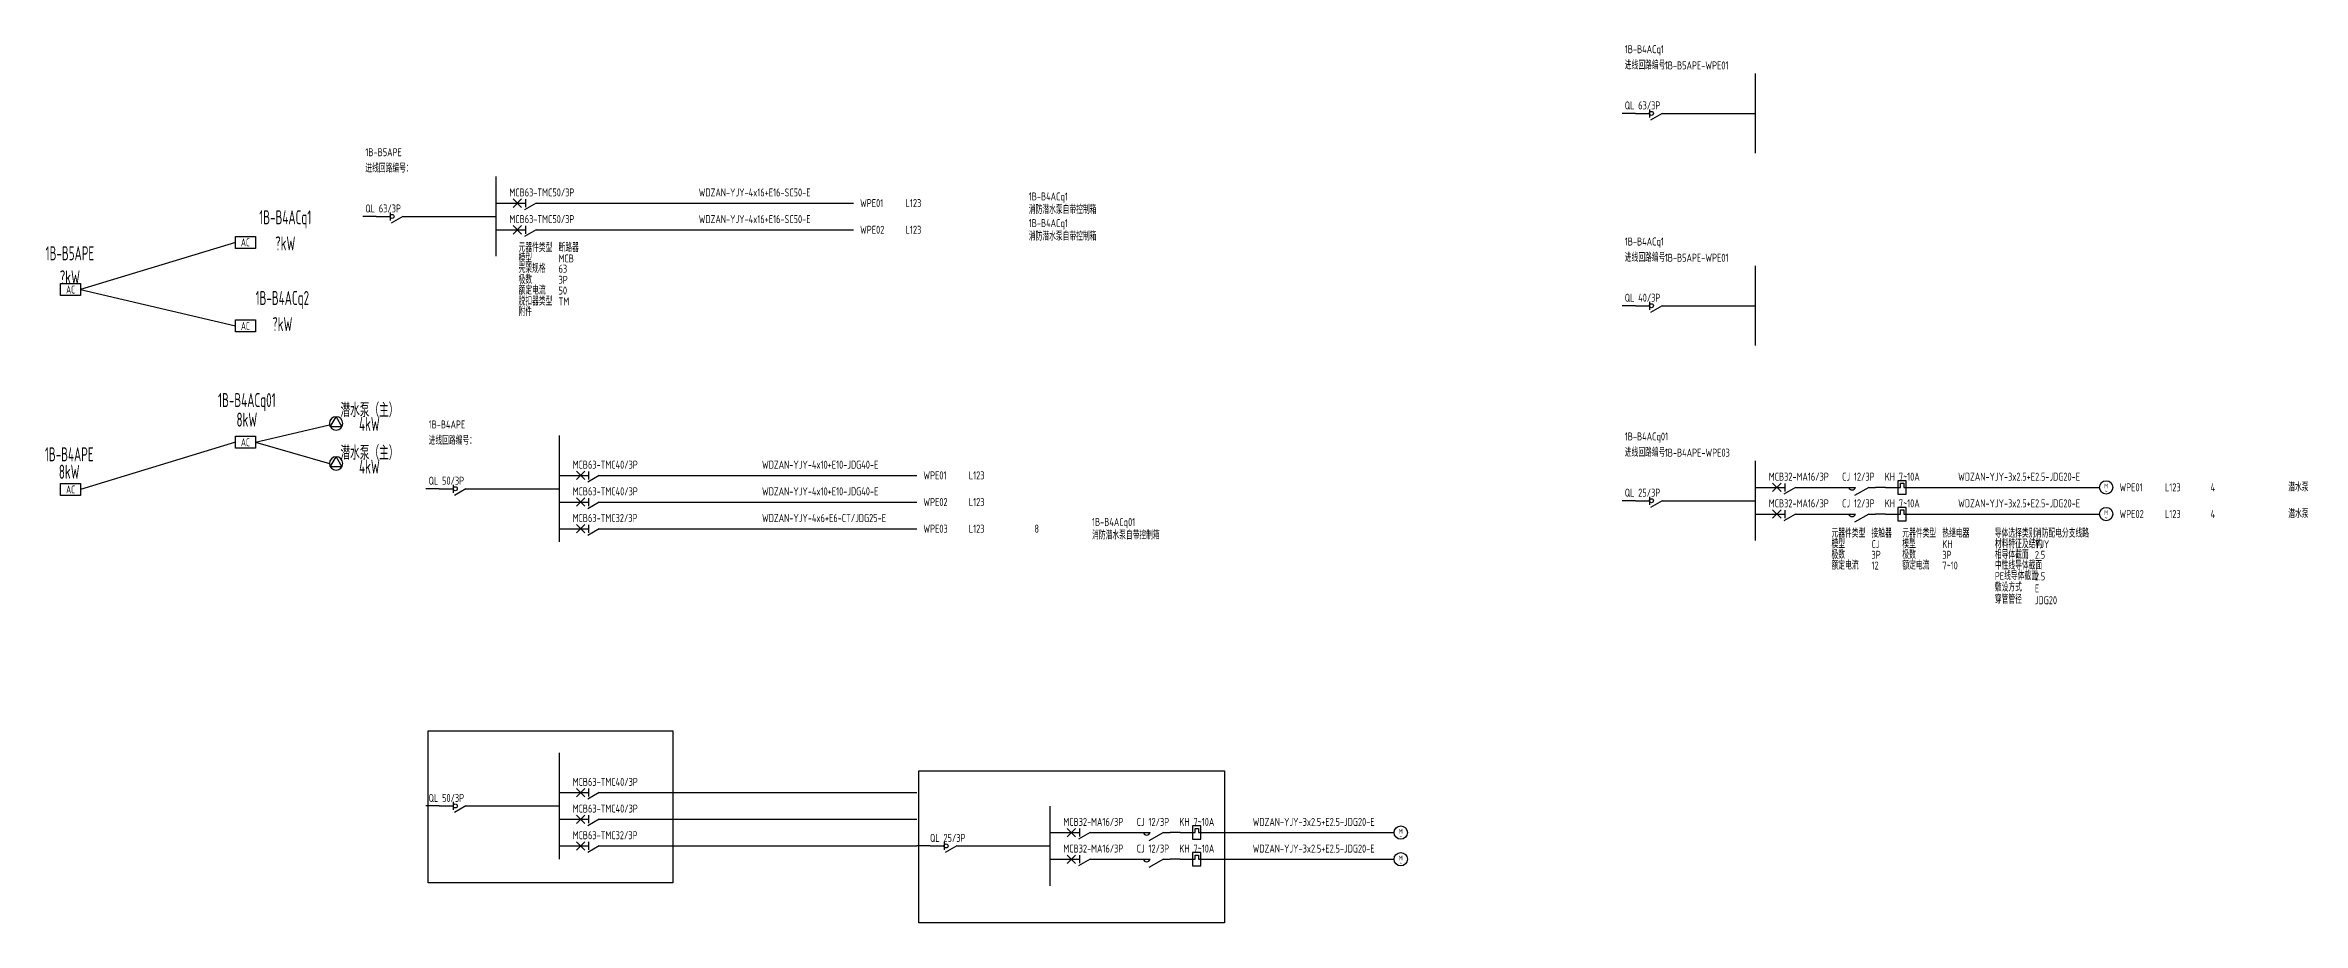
# Model space of a CAD drawing. Header units: millimetres. Extents: x -4800 to 350475, y -4000 to 120872.
# Drawn here: x 265819 to 350475, y 36345 to 69261 of the extents above; entities that cross this region are included whole.
import ezdxf
from ezdxf.enums import TextEntityAlignment as Align

# ---------------------------------------------------------------- set-up
doc = ezdxf.new("R2010")
doc.units = ezdxf.units.MM
doc.header["$LTSCALE"] = 500
doc.header["$MEASUREMENT"] = 0
for name, color, linetype in [('E-POWR-DEVC', 3, 'Continuous'), ('E-POWR-EQPM', 3, 'Continuous'), ('E-UNIV-EL', 140, 'Continuous'), ('E-UNIV-NOTE', 6, 'Continuous'), ('E-UNIV-Oppo', 3, 'Continuous'), ('E-UNIV-WIRE', 4, 'Continuous')]:
    doc.layers.add(name, color=color, linetype=linetype)
doc.styles.add('TH-STYLE3', font='tssdeng.shx', dxfattribs={"width": 0.7, "bigfont": 'tssdchn.shx'})

# ---------------------------------------------------------------- blocks, each defined once
blk = doc.blocks.new('E-BDB012')
blk.add_lwpolyline([(-2.5, -1.5), (-2.5, 1.5), (2.5, 1.5), (2.5, -1.5)], close=True)
at = {"layer": 'E-UNIV-EL', "style": 'TH-STYLE3', "width": 0.6}
blk.add_attdef('BOX', text='', height=2, dxfattribs=at).set_placement((0, 0), align=Align.MIDDLE)
blk = doc.blocks.new('E-BDB054')
blk.add_circle((0, 0), 2.5)
at = {"layer": 'E-UNIV-EL'}
blk.add_lwpolyline([(0, 2.5), (-2.17, -1.25), (2.17, -1.25)], close=True, dxfattribs=at)
blk = doc.blocks.new('E-BQL102')
at = {"layer": 'E-UNIV-Oppo'}
for p, q in [((0, 0), (5.25, 0)), ((5.25, 1.5), (5.25, -1.5)), ((10, 0), (12.5, 0))]:
    blk.add_line(p, q, dxfattribs=at)
blk.add_lwpolyline([(10, 0), (5.67, -2.5)], dxfattribs=at)
blk.add_circle((6, 0), 0.75, dxfattribs=at)
blk = doc.blocks.new('E-BCB101')
at = {"layer": 'E-UNIV-Oppo'}
for p, q in [((0, 0), (6, 0)), ((1.41, 1.59), (4.59, -1.59)), ((4.59, 1.59), (1.41, -1.59)), ((6, 1.5), (6, -1.5)), ((10, 0), (12.5, 0))]:
    blk.add_line(p, q, dxfattribs=at)
blk.add_lwpolyline([(10, 0), (5.67, -2.5)], dxfattribs=at)
blk = doc.blocks.new('Motor')
blk.add_circle((0, 0), 10)
at = {"layer": 'E-UNIV-EL', "style": 'TH-STYLE3', "width": 0.7}
for s, p in [('M', (0, 2)), ('~', (0, -6))]:
    blk.add_text(s, height=7.2, dxfattribs=at).set_placement(p, align=Align.MIDDLE)
blk = doc.blocks.new('E-BKM101')
at = {"layer": 'E-UNIV-Oppo'}
for points in [[(0, 0), (5, 0)], [(10, 0), (4.59, -3.12)], [(10, 0), (12.5, 0)]]:
    blk.add_lwpolyline(points, dxfattribs=at)
blk.add_arc((3.75, 0.33), 1.29, 195, 345, dxfattribs=at)
blk = doc.blocks.new('E-BKH102')
at = {"layer": 'E-UNIV-Oppo'}
blk.add_lwpolyline([(0, 0), (5.625, 0), (5.625, 1.5625), (6.875, 1.5625), (6.875, 0), (12.5, 0)], dxfattribs=at)
blk.add_lwpolyline([(7.8125, 2.5), (4.6875, 2.5), (4.6875, -2.5), (7.8125, -2.5)], close=True, dxfattribs=at)

msp = doc.modelspace()

# ---------------------------------------------------------------- linework, layer by layer
at = {"layer": 'E-POWR-DEVC'}
for points in [[(280183, 43552), (289350, 43552), (289350, 37845), (280183, 37845)], [(298583, 42052), (310043, 42052), (310043, 36345), (298583, 36345)]]:
    msp.add_lwpolyline(points, close=True, dxfattribs=at)
at = {"layer": 'E-UNIV-WIRE'}
for p, q in [((325450, 66702), (324950, 66702)), ((326700, 66702), (329950, 66702)), ((278227, 62837), (277727, 62837)), ((279477, 62837), (282727, 62837)), ((282727, 63337), (283227, 63337)), ((284477, 63337), (296127, 63337)), ((272954, 61865), (267149, 60096)), ((282727, 62337), (283227, 62337)), ((284477, 62337), (296127, 62337)), ((267149, 60096), (272954, 58730)), ((325450, 59489), (324950, 59489)), ((326700, 59489), (329950, 59489)), ((280599, 52627), (280099, 52627)), ((281849, 52627), (285099, 52627)), ((285099, 53127), (285599, 53127)), ((286849, 53127), (298499, 53127)), ((329950, 52678), (330450, 52678)), ((331700, 52678), (333200, 52678)), ((334825, 52678), (334450, 52678)), ((336075, 52678), (342850, 52678)), ((285099, 52127), (285599, 52127)), ((286849, 52127), (298499, 52127)), ((325450, 52178), (324950, 52178)), ((326700, 52178), (329950, 52178)), ((329950, 51678), (330450, 51678)), ((331700, 51678), (333200, 51678)), ((334825, 51678), (334450, 51678)), ((336075, 51678), (342850, 51678)), ((285099, 51127), (285599, 51127)), ((286849, 51127), (298499, 51127)), ((280599, 40730), (280099, 40730)), ((281849, 40730), (285099, 40730)), ((285099, 41230), (285599, 41230)), ((286849, 41230), (298499, 41230)), ((285099, 40230), (285599, 40230)), ((286849, 40230), (298499, 40230)), ((285099, 39230), (285599, 39230)), ((286849, 39230), (298499, 39230)), ((298999, 39230), (298499, 39230)), ((300249, 39230), (303499, 39230)), ((303499, 39730), (303999, 39730)), ((305249, 39730), (306749, 39730)), ((308374, 39730), (307999, 39730)), ((309624, 39730), (316399, 39730)), ((303499, 38730), (303999, 38730)), ((305249, 38730), (306749, 38730)), ((308374, 38730), (307999, 38730)), ((309624, 38730), (316399, 38730))]:
    msp.add_line(p, q, dxfattribs=at)
at = {"layer": 'E-UNIV-WIRE', "const_width": 50}
for points in [[(329950, 68202), (329950, 65202)], [(282727, 64337), (282727, 61337)], [(329950, 60989), (329950, 57989)], [(285099, 54627), (285099, 50627)], [(329950, 53678), (329950, 50678)], [(285099, 42730), (285099, 38730)], [(303499, 40730), (303499, 37730)]]:
    msp.add_lwpolyline(points, dxfattribs=at)
at = {"layer": 'E-UNIV-WIRE'}
for points in [[(272954, 54368), (267149, 52599)], [(273704, 54368), (276486, 55020)], [(273704, 54368), (276479, 53575)]]:
    msp.add_lwpolyline(points, dxfattribs=at)

# ---------------------------------------------------------------- block references
at = {"layer": 'E-POWR-DEVC'}
for name, p, xscale, yscale, zscale in [('E-BQL102', (325450, 66702), 100, 100, 100), ('E-BCB101', (283227, 63337), 100, 100, 100), ('E-BQL102', (278227, 62837), 100, 100, 100), ('E-BCB101', (283227, 62337), 100, 100, 100), ('E-BQL102', (325450, 59489), 100, 100, 100), ('E-BQL102', (280599, 52627), 100, 100, 100), ('E-BCB101', (285599, 53127), 100, 100, 100), ('E-BCB101', (330450, 52678), 100, 100, 100), ('E-BKM101', (333200, 52678), 100, 100, 100), ('E-BKH102', (334825, 52678), 100, 100, 100), ('Motor', (343100, 52678), 25, 25, 25), ('E-BCB101', (285599, 52127), 100, 100, 100), ('E-BQL102', (325450, 52178), 100, 100, 100), ('E-BCB101', (330450, 51678), 100, 100, 100), ('E-BKM101', (333200, 51678), 100, 100, 100), ('E-BKH102', (334825, 51678), 100, 100, 100), ('Motor', (343100, 51678), 25, 25, 25), ('E-BCB101', (285599, 51127), 100, 100, 100), ('E-BQL102', (280599, 40730), 100, 100, 100), ('E-BCB101', (285599, 41230), 100, 100, 100), ('E-BCB101', (285599, 40230), 100, 100, 100), ('E-BCB101', (303999, 39730), 100, 100, 100), ('E-BKH102', (308374, 39730), 100, 100, 100), ('Motor', (316649, 39730), 25, 25, 25), ('E-BCB101', (285599, 39230), 100, 100, 100), ('E-BQL102', (298999, 39230), 100, 100, 100), ('E-BKM101', (306749, 39730), 100, 100, 100), ('E-BKH102', (308374, 38730), 100, 100, 100), ('Motor', (316649, 38730), 25, 25, 25), ('E-BCB101', (303999, 38730), 100, 100, 100), ('E-BKM101', (306749, 38730), 100, 100, 100)]:
    msp.add_blockref(name, p, dxfattribs=dict(at, xscale=xscale, yscale=yscale, zscale=zscale))
at = {"layer": 'E-POWR-EQPM', "xscale": 150, "yscale": 150, "zscale": 150}
for p in [(273329, 61865), (266774, 60096), (273329, 58730), (273329, 54368), (266774, 52599)]:
    msp.add_blockref('E-BDB012', p, dxfattribs=at).add_auto_attribs({'BOX': 'AC'})
at = {"layer": 'E-POWR-EQPM', "xscale": -100, "yscale": 100, "zscale": 100}
for p in [(276729, 55077), (276729, 53575)]:
    msp.add_blockref('E-BDB054', p, dxfattribs=at)

# ---------------------------------------------------------------- texts
at = {"layer": 'E-UNIV-NOTE', "style": 'TH-STYLE3', "width": 0.65}
for s, p in [('1B-B4ACq1', (325050, 69110)), ('进线回路编号：', (325050, 68502)), ('1B-B5APE-WPE01', (326550, 68502)), ('QL 63/3P', (325050, 67002)), ('1B-B5APE', (277827, 65246)), ('进线回路编号：', (277827, 64637)), ('MCB63-TMC50/3P', (283227, 63738)), ('WDZAN-YJY-4x16+E16-SC50-E', (290327, 63737)), ('QL 63/3P', (277827, 63137)), ('MCB63-TMC50/3P', (283227, 62738)), ('WDZAN-YJY-4x16+E16-SC50-E', (290327, 62737)), ('元器件类型', (283570, 61662)), ('断路器', (285070, 61662)), ('1B-B4ACq1', (325050, 61897)), ('模型', (283570, 61261)), ('壳架规格', (283570, 60877)), ('63', (285070, 60877)), ('MCB', (285070, 61261)), ('进线回路编号：', (325050, 61289)), ('1B-B5APE-WPE01', (326550, 61289)), ('极数', (283570, 60460)), ('额定电流', (283570, 60059)), ('3P', (285070, 60460)), ('50', (285070, 60059)), ('脱扣器类型', (283570, 59650)), ('附件', (283570, 59258)), ('TM', (285070, 59650)), ('QL 40/3P', (325050, 59789)), ('1B-B4APE', (280199, 55036)), ('进线回路编号：', (280199, 54427)), ('1B-B4ACq01', (325050, 54586)), ('MCB63-TMC40/3P', (285599, 53528)), ('WDZAN-YJY-4x10+E10-JDG40-E', (292699, 53527)), ('进线回路编号：', (325050, 53978)), ('1B-B4APE-WPE03 ', (326550, 53978)), ('QL 50/3P', (280199, 52927)), ('MCB63-TMC40/3P', (285599, 52528)), ('WDZAN-YJY-4x10+E10-JDG40-E', (292699, 52527)), ('QL 25/3P', (325050, 52478)), ('MCB32-MA16/3P', (330450, 53078)), ('CJ 12/3P', (333200, 53078)), ('KH 7~10A', (334801, 53078)), ('WDZAN-YJY-3x2.5+E2.5-JDG20-E', (337550, 53078)), ('MCB63-TMC32/3P', (285599, 51528)), ('WDZAN-YJY-4x6+E6-CT/JDG25-E', (292699, 51527)), ('MCB32-MA16/3P', (330450, 52078)), ('CJ 12/3P', (333200, 52078)), ('KH 7~10A', (334801, 52078)), ('WDZAN-YJY-3x2.5+E2.5-JDG20-E', (337550, 52078)), ('元器件类型', (332801, 50948)), ('接触器', (334301, 50948)), ('元器件类型', (335457, 50948)), ('热继电器', (336957, 50948)), ('导体选择类别', (338927, 50948)), ('消防配电分支线路', (340427, 50948)), ('模型', (332801, 50547)), ('极数', (332801, 50147)), ('3P', (334301, 50147)), ('CJ', (334301, 50547)), ('极数', (335457, 50147)), ('模型', (335457, 50547)), ('3P', (336957, 50147)), ('KH', (336957, 50547)), ('材料特征及结构', (338927, 50547)), ('相导体截面', (338927, 50147)), ('YJY', (340427, 50547)), ('2.5', (340427, 50147)), ('额定电流', (332801, 49746)), ('12', (334301, 49746)), ('额定电流', (335457, 49746)), ('7~10', (336957, 49746)), ('敷设方式', (338927, 48925)), ('中性线导体截面', (338927, 49746)), ('PE线导体截面', (338927, 49354)), ('2.5', (340427, 49340)), ('穿管管径', (338927, 48472)), ('JDG20', (340427, 48444)), ('E', (340427, 48887)), ('MCB63-TMC40/3P', (285599, 41631)), ('QL 50/3P', (280199, 41030)), ('MCB63-TMC40/3P', (285599, 40631)), ('MCB32-MA16/3P', (303999, 40131)), ('CJ 12/3P', (306749, 40130)), ('KH 7~10A', (308350, 40131)), ('WDZAN-YJY-3x2.5+E2.5-JDG20-E', (311099, 40130)), ('MCB63-TMC32/3P', (285599, 39631)), ('QL 25/3P', (298999, 39530)), ('MCB32-MA16/3P', (303999, 39131)), ('CJ 12/3P', (306749, 39130)), ('KH 7~10A', (308350, 39131)), ('WDZAN-YJY-3x2.5+E2.5-JDG20-E', (311099, 39130))]:
    msp.add_text(s, height=300, rotation=359.99978, dxfattribs=at).set_placement(p, align=Align.MIDDLE_LEFT)
for s, p in [('1B-B4ACq1', (302700, 63587)), ('WPE01', (296377, 63337)), ('1B-B4ACq1', (302700, 62587)), ('消防潜水泵自带控制箱 ', (302704, 63087)), ('WPE02', (296377, 62337)), ('消防潜水泵自带控制箱 ', (302704, 62087)), ('WPE01', (298749, 53127)), ('WPE01', (343600, 52678)), ('潜水泵', (349927, 52678)), ('WPE02', (298749, 52127)), ('WPE02', (343600, 51678)), ('潜水泵', (349927, 51678)), ('WPE03', (298749, 51127)), ('1B-B4ACq01', (305072, 51377)), ('消防潜水泵自带控制箱 ', (305076, 50877))]:
    msp.add_text(s, height=300, dxfattribs=at).set_placement(p, align=Align.MIDDLE_LEFT)
at = {"layer": 'E-UNIV-NOTE', "style": 'TH-STYLE3', "width": 0.6}
for s, p in [('1B-B4ACq1', (274824, 62727)), ('?kW', (274824, 61826)), ('1B-B5APE', (266747, 61456)), ('?kW', (266747, 60554)), ('1B-B4ACq2', (274713, 59701)), ('?kW', (274713, 58799)), ('1B-B4ACq01', (273383, 55871)), ('潜水泵（主）', (277979, 55602)), ('8kW', (273383, 55218)), ('4kW', (277979, 55057)), ('1B-B4APE', (266722, 53917)), ('潜水泵（主）', (277979, 54001)), ('8kW', (266722, 53264)), ('4kW', (277979, 53456))]:
    msp.add_text(s, height=525, dxfattribs=at).set_placement(p, align=Align.MIDDLE)
at = {"layer": 'E-UNIV-NOTE', "style": 'TH-STYLE3', "width": 0.65}
for s, p in [('L123', (298377, 63337)), ('L123', (298377, 62337)), ('L123', (300749, 53127)), ('L123', (345600, 52678)), ('4', (347100, 52678)), ('L123', (300749, 52127)), ('L123', (345600, 51678)), ('4', (347100, 51678)), ('L123', (300749, 51127)), ('8', (302999, 51127))]:
    msp.add_text(s, height=300, dxfattribs=at).set_placement(p, align=Align.MIDDLE_CENTER)

doc.saveas('drawing.dxf')
